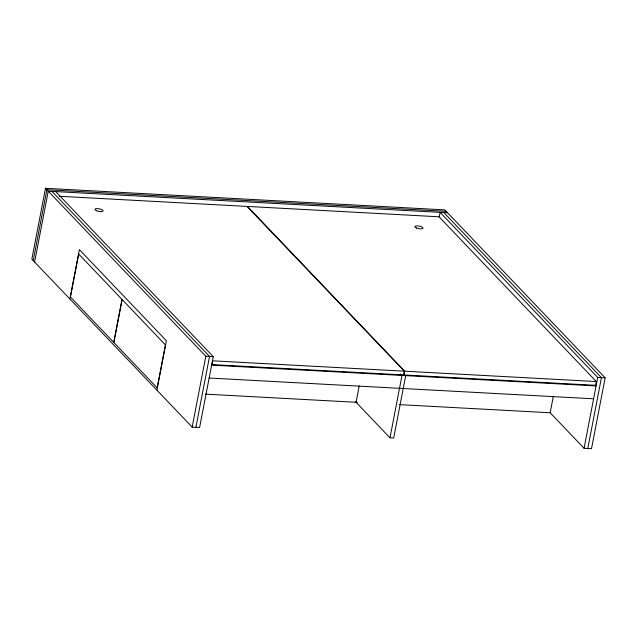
<?xml version="1.0" encoding="UTF-8"?>
<svg xmlns="http://www.w3.org/2000/svg" width="637" height="637" viewBox="0 0 637 637"><rect width="100%" height="100%" fill="white"/><g stroke="black" fill="none" stroke-linecap="round" stroke-linejoin="round"><path stroke-width="0.96" d="M549.819 412.402L584.073 448.289L591.502 448.695L605.15 377.845L444.825 209.884L45.498 188.305L31.85 259.155L192.175 427.116L199.604 427.515L213.252 356.664L55.674 191.586M33.22 260.597L46.867 189.746L446.203 211.325M34.597 262.03L48.237 191.18L447.572 212.758M69.871 298.992L79.378 249.608L166.4 340.771L156.893 390.155M192.175 427.116L205.815 356.266L45.498 188.305M195.885 427.316L209.533 356.465L51.955 191.379M356.075 402.281L359.228 385.887M405.705 375.631L393.698 438.009L389.979 437.802L401.995 375.432L400.617 373.999M404.288 371.172L403.563 374.93L211.97 364.579L212.694 360.821L404.288 371.172L247.021 206.42L59.4 196.276M404.71 371.196L403.985 374.954L595.587 385.305L596.304 381.547L439.044 216.795L247.451 206.436L404.71 371.196L596.304 381.547M439.204 217.209L440.135 212.36L597.713 377.438L605.15 377.845M553.354 396.206L550.169 412.768L399.455 404.63M584.073 448.289L597.713 377.438M587.792 448.496L601.432 377.645L443.854 212.559M205.815 356.266L213.252 356.664M211.619 365.144L596.081 385.918M209.135 378.028L593.604 398.802M205.361 394.136L357.437 402.353M355.637 401.828L389.979 437.802M78.709 254.067L70.444 297.009L113.72 342.348L121.985 299.406L78.709 254.067M122.145 299.565L113.872 342.507L157.148 387.845L165.421 344.904L122.145 299.565M96.505 210.696A4.148 1.298 10.9 0 0 103.083 210.998A4.148 1.298 10.9 0 0 97.557 208.618A4.148 1.298 10.9 0 0 96.505 210.696M416.399 227.982A4.148 1.298 10.9 0 0 422.976 228.285A4.148 1.298 10.9 0 0 417.45 225.904A4.148 1.298 10.9 0 0 416.399 227.982"/></g></svg>
